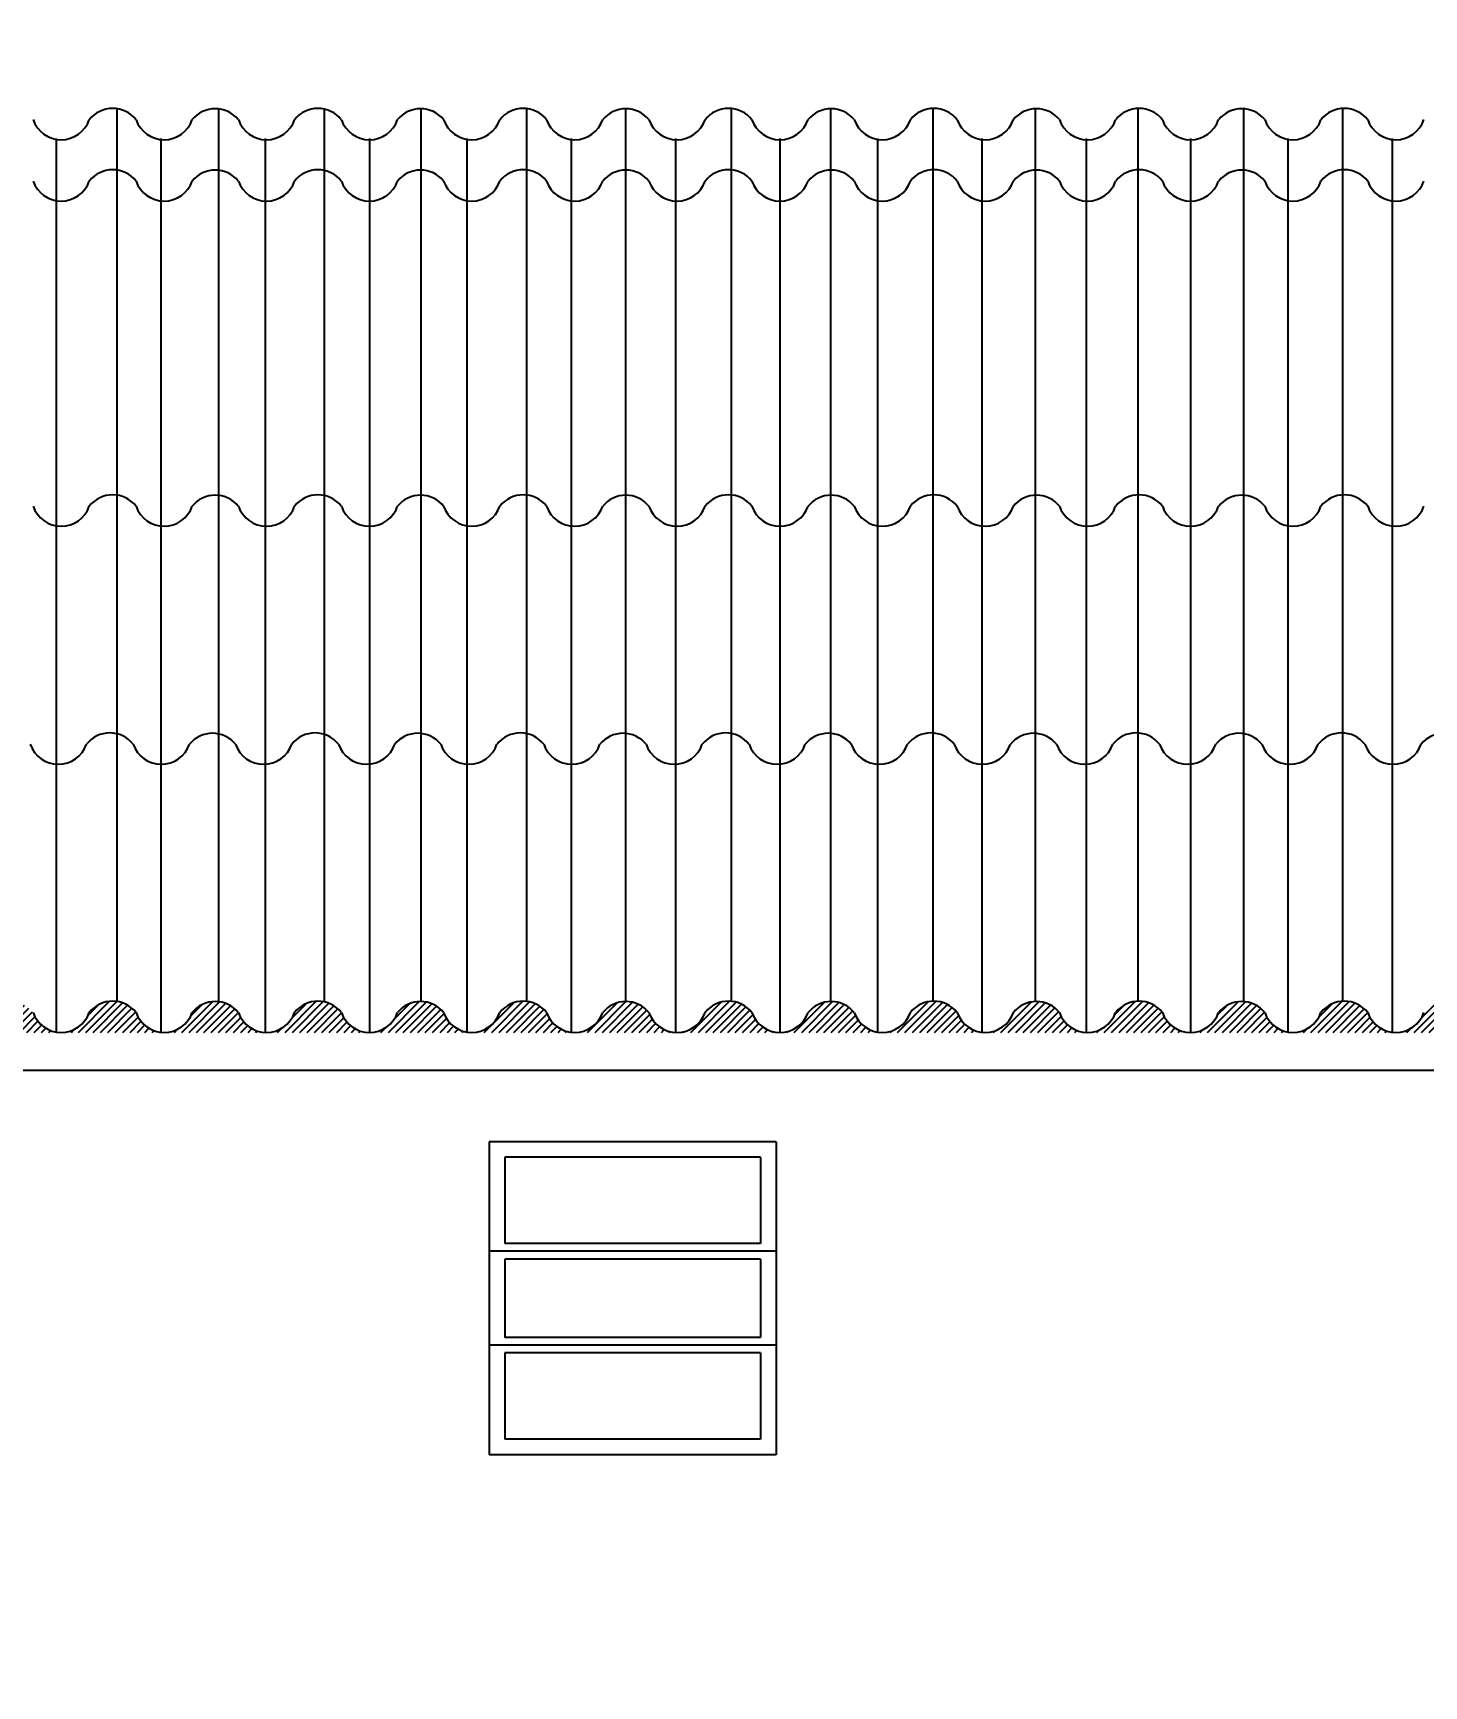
# Model space of a CAD drawing. Extents: x -49 to 264, y -41 to 22.
# Drawn here: x -35.495 to -32.83, y 11.173 to 14.341 of the extents above; entities that cross this region are included whole.
import ezdxf

# ---------------------------------------------------------------- set-up
doc = ezdxf.new("R2010")
doc.units = 0
doc.header["$LTSCALE"] = 20
doc.layers.get('0').update_dxf_attribs({"linetype": 'CONTINUOUS'})
doc.layers.get('DEFPOINTS').update_dxf_attribs({"linetype": 'CONTINUOUS'})
for name, color, linetype in [('COTA', 244, 'CONTINUOUS'), ('EQUIPAMENTOS', 1, 'CONTINUOUS'), ('JANELA', 1, 'CONTINUOUS'), ('PORTA', 1, 'CONTINUOUS'), ('VISTAL', 30, 'CONTINUOUS')]:
    doc.layers.add(name, color=color, linetype=linetype)
doc.styles.add('ROMANC', font='ROMANC.SHX')
doc.dimstyles.get("Standard").update_dxf_attribs({"dimtxt": 0.08, "dimasz": 0.12, "dimexe": 0.15, "dimexo": 0.0625, "dimgap": 0.04, "dimtad": 1, "dimzin": 0, "dimtxsty": 'ROMANC', "dimblk1": 'OBLIQUE', "dimblk2": 'OBLIQUE', "dimsah": 1, "dimcen": 0.09, "dimdle": 0.01, "dimclrd": 30, "dimclre": 30, "dimclrt": 244, "dimazin": 3, "dimtfac": 1, "dimtdec": 3, "dimtofl": 0, "dimtmove": 0, "dimatfit": 3, "dimtolj": 1, "dimtzin": 0})

# ---------------------------------------------------------------- blocks, each defined once
blk = doc.blocks.new('_OBLIQUE')
at = {"color": 0, "linetype": 'BYBLOCK'}
blk.add_line((-0.5, -0.5), (0.5, 0.5), dxfattribs=at)
blk = doc.blocks.new('*D275')
at = {"color": 30, "linetype": 'BYBLOCK'}
for p, q in [((11.7914, 13.0844), (12.4595, 13.0844)), ((12.3095, 13.0944), (12.3095, 10.9244)), ((11.7914, 10.9344), (12.4595, 10.9344)), ((-46.1743, 10.7419), (-46.1743, 9.2333)), ((-40.1743, 10.7419), (-40.1743, 9.2333)), ((-46.1843, 9.3833), (-40.1643, 9.3833))]:
    blk.add_line(p, q, dxfattribs=at)
at = {"layer": 'DEFPOINTS', "color": 0, "linetype": 'BYBLOCK'}
for p in [(22.4846, 17.9057), (22.6402, 17.9057), (6.4237, 15.5444), (8.1037, 15.5444), (8.1037, 15.5444), (22.6402, 15.4757), (11.4914, 13.0844), (11.4914, 10.9344), (12.3095, 10.9344), (-46.1743, 10.8044), (-40.1743, 10.8044), (-40.1743, 9.3833)]:
    blk.add_point(p, dxfattribs=at)
at = {"color": 30, "linetype": 'BYBLOCK', "xscale": 0.12, "yscale": 0.12, "zscale": 0.12}
for p, rotation in [((12.3095, 13.0844), 90), ((12.3095, 10.9344), 270), ((-46.1743, 9.3833), 180)]:
    blk.add_blockref('_OBLIQUE', p, dxfattribs=dict(at, rotation=rotation))
blk.add_blockref('_OBLIQUE', (-40.1743, 9.3833), dxfattribs=at)
at = {"color": 244, "linetype": 'BYBLOCK', "char_height": 0.08, "attachment_point": 5, "rotation": 90, "style": 'ROMANC'}
for s, insert in [('\\A1;2.43', (22.4046, 16.6907)), ('\\A1;2.15', (12.2295, 12.0094))]:
    blk.add_mtext(s, dxfattribs=dict(at, insert=insert))
at = {"color": 244, "linetype": 'BYBLOCK', "char_height": 0.08, "attachment_point": 5, "style": 'ROMANC'}
for s, insert in [('\\A1;1.68', (7.2637, 15.6244)), ('\\A1;6.00', (-43.1743, 9.4633))]:
    blk.add_mtext(s, dxfattribs=dict(at, insert=insert))
blk = doc.blocks.new('*D273')
at = {"color": 30, "linetype": 'BYBLOCK'}
for p, q in [((11.7914, 18.6744), (12.4551, 18.6744)), ((12.3051, 18.6844), (12.3051, 15.5344)), ((11.7914, 15.5444), (12.4551, 15.5444)), ((-40.3043, 10.8719), (-40.3043, 9.5133)), ((-43.1143, 9.6633), (-40.2943, 9.6633))]:
    blk.add_line(p, q, dxfattribs=at)
at = {"layer": 'DEFPOINTS', "color": 0, "linetype": 'BYBLOCK'}
for p in [(11.4914, 18.6744), (11.4914, 15.5444), (12.3051, 15.5444), (-43.1043, 10.9344), (-40.3043, 10.9344), (-40.3043, 9.6633)]:
    blk.add_point(p, dxfattribs=at)
at = {"color": 30, "linetype": 'BYBLOCK', "xscale": 0.12, "yscale": 0.12, "zscale": 0.12}
for p, rotation in [((12.3051, 18.6744), 90), ((12.3051, 15.5444), 270), ((-43.1043, 9.6633), 180)]:
    blk.add_blockref('_OBLIQUE', p, dxfattribs=dict(at, rotation=rotation))
blk.add_blockref('_OBLIQUE', (-40.3043, 9.6633), dxfattribs=at)
at = {"color": 244, "linetype": 'BYBLOCK', "insert": (12.2251, 17.1094), "char_height": 0.08, "attachment_point": 5, "rotation": 90, "style": 'ROMANC'}
blk.add_mtext('\\A1;3.13', dxfattribs=at)
at = {"color": 244, "linetype": 'BYBLOCK', "insert": (-41.7043, 9.7433), "char_height": 0.08, "attachment_point": 5, "style": 'ROMANC'}
blk.add_mtext('\\A1;2.80', dxfattribs=at)
blk = doc.blocks.new('*D274')
at = {"color": 30, "linetype": 'BYBLOCK'}
for p, q in [((17.7978, 15.4757), (17.7978, 16.0396)), ((17.6996, 15.4757), (17.6478, 15.4757)), ((11.7914, 15.4144), (12.4303, 15.4144)), ((12.2803, 15.4244), (12.2803, 13.2044)), ((17.6996, 15.4257), (17.6478, 15.4257)), ((17.7978, 15.4257), (17.7978, 15.4257)), ((11.7914, 13.2144), (12.4303, 13.2144)), ((-40.1743, 10.7419), (-40.1743, 9.5133)), ((-40.3143, 9.6633), (-40.1743, 9.6633)), ((-40.2393, 9.6633), (-40.1643, 9.4133)), ((-40.1643, 9.4133), (-39.8405, 9.4133))]:
    blk.add_line(p, q, dxfattribs=at)
at = {"layer": 'DEFPOINTS', "color": 0, "linetype": 'BYBLOCK'}
for p in [(17.7978, 15.4757), (17.9996, 15.4757), (11.4914, 15.4144), (17.9996, 15.4257), (11.4914, 13.2144), (12.2803, 13.2144), (-40.3043, 10.9344), (-40.1743, 10.8044), (-40.1743, 9.6633)]:
    blk.add_point(p, dxfattribs=at)
at = {"color": 30, "linetype": 'BYBLOCK', "xscale": 0.12, "yscale": 0.12, "zscale": 0.12}
for p, rotation in [((17.7978, 15.4757), 270), ((12.2803, 15.4144), 90), ((17.7978, 15.4257), 90), ((12.2803, 13.2144), 270), ((-40.3043, 9.6633), 180)]:
    blk.add_blockref('_OBLIQUE', p, dxfattribs=dict(at, rotation=rotation))
blk.add_blockref('_OBLIQUE', (-40.1743, 9.6633), dxfattribs=at)
at = {"color": 244, "linetype": 'BYBLOCK', "char_height": 0.08, "attachment_point": 5, "rotation": 90, "style": 'ROMANC'}
for s, insert in [('\\A1;{0.03}', (17.7178, 15.8777)), ('\\A1;2.20', (12.2003, 14.3144))]:
    blk.add_mtext(s, dxfattribs=dict(at, insert=insert))
at = {"color": 244, "linetype": 'BYBLOCK', "insert": (-40.1243, 9.3333), "char_height": 0.08, "attachment_point": 4, "style": 'ROMANC'}
blk.add_mtext('\\A1;0.13', dxfattribs=at)
blk = doc.blocks.new('*X31')
at = {"color": 0, "linetype": 'CONTINUOUS'}
for p, q in [((259.5419, -53.2256), (259.6012, -53.1663)), ((259.556, -53.2256), (259.6154, -53.1662)), ((259.5624, -53.1909), (259.5798, -53.1735)), ((259.5701, -53.2256), (259.6269, -53.1689)), ((259.5843, -53.2256), (259.6366, -53.1733)), ((259.5984, -53.2256), (259.645, -53.179)), ((259.6126, -53.2256), (259.6521, -53.1861)), ((259.7398, -53.2256), (259.7986, -53.1669)), ((259.754, -53.2256), (259.8126, -53.167)), ((259.7591, -53.1922), (259.7779, -53.1735)), ((259.7681, -53.2256), (259.824, -53.1697)), ((259.7823, -53.2256), (259.8337, -53.1742)), ((259.7964, -53.2256), (259.842, -53.18)), ((259.8106, -53.2256), (259.849, -53.1871)), ((259.9378, -53.2256), (259.9975, -53.166)), ((259.952, -53.2256), (260.011, -53.1666)), ((259.9533, -53.196), (259.9785, -53.1708)), ((259.9661, -53.2256), (260.0222, -53.1696)), ((259.9803, -53.2256), (260.0316, -53.1742)), ((259.9944, -53.2256), (260.0398, -53.1803)), ((260.0085, -53.2256), (260.0466, -53.1876)), ((260.1358, -53.2256), (260.1948, -53.1666)), ((260.1497, -53.1976), (260.1763, -53.171)), ((260.15, -53.2256), (260.2082, -53.1673)), ((260.1641, -53.2256), (260.2193, -53.1704)), ((260.1783, -53.2256), (260.2287, -53.1752)), ((260.1924, -53.2256), (260.2368, -53.1813)), ((260.3338, -53.2256), (260.3936, -53.1658)), ((260.3418, -53.2035), (260.3763, -53.169)), ((260.348, -53.2256), (260.4066, -53.167)), ((260.3621, -53.2256), (260.4174, -53.1703)), ((260.3762, -53.2256), (260.4266, -53.1753)), ((260.3904, -53.2256), (260.4345, -53.1815)), ((260.5318, -53.2256), (260.5909, -53.1665)), ((260.5344, -53.2089), (260.5739, -53.1694)), ((260.546, -53.2256), (260.6038, -53.1678)), ((260.5601, -53.2256), (260.6145, -53.1712)), ((260.5742, -53.2256), (260.6236, -53.1762)), ((260.5884, -53.2256), (260.6315, -53.1825)), ((260.7157, -53.2256), (260.7734, -53.1678)), ((260.7298, -53.2256), (260.7896, -53.1658)), ((260.7439, -53.2256), (260.8021, -53.1674)), ((260.7581, -53.2256), (260.8126, -53.1711)), ((260.7722, -53.2256), (260.8215, -53.1763)), ((260.7864, -53.2256), (260.8291, -53.1828)), ((260.9136, -53.2256), (260.971, -53.1683)), ((260.9278, -53.2256), (260.9869, -53.1665)), ((260.9419, -53.2256), (260.9993, -53.1683)), ((260.9561, -53.2256), (261.0097, -53.172)), ((260.9702, -53.2256), (261.0185, -53.1773)), ((260.9844, -53.2256), (261.0261, -53.1839)), ((259.6267, -53.2256), (259.6567, -53.1956)), ((259.6409, -53.2256), (259.6623, -53.2041)), ((259.655, -53.2256), (259.6692, -53.2114)), ((259.6691, -53.2256), (259.6773, -53.2175)), ((259.8247, -53.2256), (259.8535, -53.1968)), ((259.8388, -53.2256), (259.8593, -53.2052)), ((259.853, -53.2256), (259.8663, -53.2123)), ((259.8671, -53.2256), (259.8746, -53.2182)), ((259.9237, -53.2256), (259.9303, -53.219)), ((260.0227, -53.2256), (260.051, -53.1973)), ((260.0368, -53.2256), (260.0569, -53.2056)), ((260.051, -53.2256), (260.0639, -53.2126)), ((260.0651, -53.2256), (260.0723, -53.2184)), ((260.1217, -53.2256), (260.1292, -53.2181)), ((260.2065, -53.2256), (260.2432, -53.189)), ((260.2207, -53.2256), (260.2478, -53.1985)), ((260.2348, -53.2256), (260.2538, -53.2066)), ((260.249, -53.2256), (260.2611, -53.2135)), ((260.2631, -53.2256), (260.2696, -53.2191)), ((260.3197, -53.2256), (260.3311, -53.2142)), ((260.4045, -53.2256), (260.4407, -53.1895)), ((260.4187, -53.2256), (260.4454, -53.1989)), ((260.4328, -53.2256), (260.4514, -53.207)), ((260.447, -53.2256), (260.4587, -53.2138)), ((260.4611, -53.2256), (260.4673, -53.2194)), ((260.5177, -53.2256), (260.5338, -53.2094)), ((260.6025, -53.2256), (260.6373, -53.1909)), ((260.6167, -53.2256), (260.6422, -53.2001)), ((260.6308, -53.2256), (260.6484, -53.208)), ((260.6449, -53.2256), (260.6559, -53.2147)), ((260.8005, -53.2256), (260.8348, -53.1914)), ((260.8147, -53.2256), (260.8397, -53.2005)), ((260.8288, -53.2256), (260.846, -53.2084)), ((260.8429, -53.2256), (260.8536, -53.215)), ((260.9985, -53.2256), (261.0314, -53.1927)), ((261.0126, -53.2256), (261.0366, -53.2017)), ((261.0268, -53.2256), (261.0431, -53.2093)), ((261.0409, -53.2256), (261.0508, -53.2158)), ((259.5277, -53.2256), (259.5319, -53.2214)), ((259.6833, -53.2256), (259.6868, -53.2221)), ((259.6974, -53.2256), (259.6979, -53.2251)), ((259.7257, -53.2256), (259.7304, -53.2209)), ((259.8813, -53.2256), (259.8842, -53.2226)), ((259.9096, -53.2256), (259.9097, -53.2255)), ((260.0793, -53.2256), (260.082, -53.2228)), ((260.0934, -53.2256), (260.0936, -53.2255)), ((260.1075, -53.2256), (260.1078, -53.2254)), ((260.2773, -53.2256), (260.2796, -53.2233)), ((260.3055, -53.2256), (260.3061, -53.2251)), ((260.4752, -53.2256), (260.4774, -53.2235)), ((260.5035, -53.2256), (260.5042, -53.2249)), ((260.6591, -53.2256), (260.6647, -53.22)), ((260.6732, -53.2256), (260.675, -53.2239)), ((260.7015, -53.2256), (260.7027, -53.2244)), ((260.8571, -53.2256), (260.8624, -53.2202)), ((260.8712, -53.2256), (260.8728, -53.224)), ((260.8995, -53.2256), (260.9009, -53.2242)), ((261.0551, -53.2256), (261.0598, -53.2209)), ((261.0692, -53.2256), (261.0704, -53.2244))]:
    blk.add_line(p, q, dxfattribs=at)
blk = doc.blocks.new('*X30')
at = {"color": 0, "linetype": 'CONTINUOUS'}
for p, q in [((257.9721, -53.2256), (258.0318, -53.1659)), ((257.9853, -53.1982), (258.0135, -53.1701)), ((257.9862, -53.2256), (258.0451, -53.1667)), ((258.0004, -53.2256), (258.0561, -53.1698)), ((258.0145, -53.2256), (258.0655, -53.1746)), ((258.0287, -53.2256), (258.0735, -53.1807)), ((258.1701, -53.2256), (258.2291, -53.1666)), ((258.1814, -53.2002), (258.2112, -53.1703)), ((258.1842, -53.2256), (258.2423, -53.1675)), ((258.1984, -53.2256), (258.2533, -53.1707)), ((258.2125, -53.2256), (258.2626, -53.1755)), ((258.2266, -53.2256), (258.2705, -53.1817)), ((258.3539, -53.2256), (258.411, -53.1685)), ((258.3681, -53.2256), (258.4279, -53.1658)), ((258.3822, -53.2256), (258.4407, -53.1671)), ((258.3963, -53.2256), (258.4513, -53.1706)), ((258.4105, -53.2256), (258.4605, -53.1756)), ((258.4246, -53.2256), (258.4682, -53.182)), ((258.5519, -53.2256), (258.6086, -53.169)), ((258.5661, -53.2256), (258.6252, -53.1665)), ((258.5802, -53.2256), (258.6379, -53.1679)), ((258.5943, -53.2256), (258.6484, -53.1715)), ((258.6085, -53.2256), (258.6575, -53.1766)), ((258.6226, -53.2256), (258.6652, -53.183)), ((258.7499, -53.2256), (258.808, -53.1675)), ((258.764, -53.2256), (258.8238, -53.1658)), ((258.7782, -53.2256), (258.8362, -53.1676)), ((258.7923, -53.2256), (258.8465, -53.1714)), ((258.8065, -53.2256), (258.8553, -53.1767)), ((258.8206, -53.2256), (258.8629, -53.1833)), ((258.9479, -53.2256), (259.0055, -53.168)), ((258.962, -53.2256), (259.0211, -53.1666)), ((258.9762, -53.2256), (259.0333, -53.1685)), ((258.9903, -53.2256), (259.0436, -53.1723)), ((259.0045, -53.2256), (259.0524, -53.1777)), ((259.0186, -53.2256), (259.0599, -53.1843)), ((259.1459, -53.2256), (259.2047, -53.1668)), ((259.16, -53.2256), (259.2197, -53.166)), ((259.1737, -53.1836), (259.176, -53.1814)), ((259.1742, -53.2256), (259.2316, -53.1682)), ((259.1883, -53.2256), (259.2416, -53.1723)), ((259.2024, -53.2256), (259.2502, -53.1779)), ((259.2166, -53.2256), (259.2575, -53.1847)), ((259.3439, -53.2256), (259.4022, -53.1673)), ((259.358, -53.2256), (259.4169, -53.1667)), ((259.3675, -53.1878), (259.3769, -53.1784)), ((259.3722, -53.2256), (259.4287, -53.1691)), ((259.3863, -53.2256), (259.4387, -53.1732)), ((259.4004, -53.2256), (259.4472, -53.1788)), ((259.4146, -53.2256), (259.4545, -53.1857)), ((257.9579, -53.2256), (257.9658, -53.2177)), ((258.0428, -53.2256), (258.0801, -53.1883)), ((258.0569, -53.2256), (258.0847, -53.1979)), ((258.0711, -53.2256), (258.0906, -53.2061)), ((258.0852, -53.2256), (258.0977, -53.2131)), ((258.0994, -53.2256), (258.1062, -53.2188)), ((258.1559, -53.2256), (258.165, -53.2165)), ((258.2408, -53.2256), (258.2767, -53.1897)), ((258.2549, -53.2256), (258.2815, -53.1991)), ((258.2691, -53.2256), (258.2875, -53.2071)), ((258.2832, -53.2256), (258.2949, -53.2139)), ((258.2974, -53.2256), (258.3035, -53.2195)), ((258.4388, -53.2256), (258.4742, -53.1902)), ((258.4529, -53.2256), (258.479, -53.1995)), ((258.4671, -53.2256), (258.4852, -53.2075)), ((258.4812, -53.2256), (258.4926, -53.2142)), ((258.6368, -53.2256), (258.6708, -53.1915)), ((258.6509, -53.2256), (258.6758, -53.2007)), ((258.665, -53.2256), (258.6822, -53.2085)), ((258.6792, -53.2256), (258.6897, -53.2151)), ((258.8348, -53.2256), (258.8683, -53.192)), ((258.8489, -53.2256), (258.8734, -53.2011)), ((258.863, -53.2256), (258.8798, -53.2089)), ((258.8772, -53.2256), (258.8874, -53.2154)), ((259.0327, -53.2256), (259.065, -53.1933)), ((259.0469, -53.2256), (259.0703, -53.2022)), ((259.061, -53.2256), (259.0768, -53.2098)), ((259.0752, -53.2256), (259.0846, -53.2161)), ((259.2307, -53.2256), (259.2625, -53.1938)), ((259.2449, -53.2256), (259.2678, -53.2026)), ((259.259, -53.2256), (259.2745, -53.2102)), ((259.2732, -53.2256), (259.2823, -53.2164)), ((259.4287, -53.2256), (259.4592, -53.1951)), ((259.4429, -53.2256), (259.4647, -53.2037)), ((259.457, -53.2256), (259.4715, -53.2111)), ((259.4711, -53.2256), (259.4796, -53.2172)), ((257.9438, -53.2256), (257.944, -53.2254)), ((258.1135, -53.2256), (258.1161, -53.2231)), ((258.1276, -53.2256), (258.1277, -53.2256)), ((258.1418, -53.2256), (258.1421, -53.2253)), ((258.3115, -53.2256), (258.3136, -53.2235)), ((258.3398, -53.2256), (258.3405, -53.2249)), ((258.4953, -53.2256), (258.5013, -53.2197)), ((258.5095, -53.2256), (258.5114, -53.2237)), ((258.5378, -53.2256), (258.5387, -53.2247)), ((258.6933, -53.2256), (258.6986, -53.2203)), ((258.7075, -53.2256), (258.709, -53.2241)), ((258.7358, -53.2256), (258.7373, -53.2241)), ((258.8913, -53.2256), (258.8964, -53.2206)), ((258.9055, -53.2256), (258.9068, -53.2242)), ((258.9337, -53.2256), (258.9355, -53.2238)), ((259.0893, -53.2256), (259.0938, -53.2212)), ((259.1035, -53.2256), (259.1045, -53.2246)), ((259.1317, -53.2256), (259.1343, -53.223)), ((259.2873, -53.2256), (259.2915, -53.2214)), ((259.3014, -53.2256), (259.3023, -53.2247)), ((259.3297, -53.2256), (259.3327, -53.2226)), ((259.4853, -53.2256), (259.489, -53.2219)), ((259.4994, -53.2256), (259.5, -53.225))]:
    blk.add_line(p, q, dxfattribs=at)
blk = doc.blocks.new('*X29')
at = {"color": 0, "linetype": 'CONTINUOUS'}
for p, q in [((256.3882, -53.2256), (256.4457, -53.1681)), ((256.4023, -53.2256), (256.4621, -53.1658)), ((256.4164, -53.2256), (256.4747, -53.1673)), ((256.4306, -53.2256), (256.4853, -53.1709)), ((256.4447, -53.2256), (256.4943, -53.176)), ((256.4589, -53.2256), (256.502, -53.1825)), ((256.5862, -53.2256), (256.6432, -53.1686)), ((256.6003, -53.2256), (256.6594, -53.1665)), ((256.6144, -53.2256), (256.6719, -53.1681)), ((256.6286, -53.2256), (256.6824, -53.1718)), ((256.6427, -53.2256), (256.6913, -53.177)), ((256.6569, -53.2256), (256.699, -53.1835)), ((256.7841, -53.2256), (256.8426, -53.1672)), ((256.7983, -53.2256), (256.858, -53.1659)), ((256.8124, -53.2256), (256.8702, -53.1678)), ((256.8266, -53.2256), (256.8804, -53.1718)), ((256.8407, -53.2256), (256.8892, -53.1771)), ((256.8549, -53.2256), (256.8966, -53.1838)), ((256.9821, -53.2256), (257.04, -53.1677)), ((256.9963, -53.2256), (257.0553, -53.1666)), ((257.0104, -53.2256), (257.0673, -53.1687)), ((257.0246, -53.2256), (257.0775, -53.1727)), ((257.0387, -53.2256), (257.0862, -53.1781)), ((257.0528, -53.2256), (257.0936, -53.1848)), ((257.1801, -53.2256), (257.2392, -53.1666)), ((257.1943, -53.2256), (257.2538, -53.1661)), ((257.2034, -53.1882), (257.2149, -53.1767)), ((257.2084, -53.2256), (257.2656, -53.1684)), ((257.2225, -53.2256), (257.2755, -53.1727)), ((257.2367, -53.2256), (257.284, -53.1783)), ((257.2508, -53.2256), (257.2912, -53.1852)), ((257.3781, -53.2256), (257.4366, -53.1671)), ((257.3923, -53.2256), (257.451, -53.1668)), ((257.4002, -53.1893), (257.4136, -53.176)), ((257.4064, -53.2256), (257.4627, -53.1693)), ((257.4205, -53.2256), (257.4726, -53.1736)), ((257.4347, -53.2256), (257.481, -53.1793)), ((257.4488, -53.2256), (257.4882, -53.1862)), ((257.5761, -53.2256), (257.6356, -53.1661)), ((257.5902, -53.2256), (257.6495, -53.1663)), ((257.5949, -53.1927), (257.6152, -53.1724)), ((257.6044, -53.2256), (257.6609, -53.1691)), ((257.6185, -53.2256), (257.6705, -53.1736)), ((257.6327, -53.2256), (257.6788, -53.1795)), ((257.6468, -53.2256), (257.6858, -53.1866)), ((257.7741, -53.2256), (257.8329, -53.1668)), ((257.7882, -53.2256), (257.8467, -53.1671)), ((257.7915, -53.194), (257.8131, -53.1724)), ((257.8024, -53.2256), (257.858, -53.17)), ((257.8165, -53.2256), (257.8676, -53.1745)), ((257.8307, -53.2256), (257.8758, -53.1805)), ((257.8448, -53.2256), (257.8827, -53.1877)), ((256.473, -53.2256), (256.5078, -53.1909)), ((256.4872, -53.2256), (256.5127, -53.2001)), ((256.5013, -53.2256), (256.5189, -53.208)), ((256.5154, -53.2256), (256.5264, -53.2147)), ((256.671, -53.2256), (256.7044, -53.1922)), ((256.6851, -53.2256), (256.7095, -53.2012)), ((256.6993, -53.2256), (256.7159, -53.209)), ((256.7134, -53.2256), (256.7236, -53.2155)), ((256.869, -53.2256), (256.9019, -53.1927)), ((256.8831, -53.2256), (256.9071, -53.2017)), ((256.8973, -53.2256), (256.9136, -53.2093)), ((256.9114, -53.2256), (256.9213, -53.2158)), ((257.067, -53.2256), (257.0986, -53.194)), ((257.0811, -53.2256), (257.104, -53.2028)), ((257.0953, -53.2256), (257.1106, -53.2103)), ((257.1094, -53.2256), (257.1185, -53.2165)), ((257.265, -53.2256), (257.2961, -53.1945)), ((257.2791, -53.2256), (257.3015, -53.2032)), ((257.2933, -53.2256), (257.3082, -53.2106)), ((257.3074, -53.2256), (257.3162, -53.2168)), ((257.463, -53.2256), (257.4928, -53.1957)), ((257.4771, -53.2256), (257.4984, -53.2043)), ((257.4912, -53.2256), (257.5053, -53.2115)), ((257.5054, -53.2256), (257.5135, -53.2176)), ((257.661, -53.2256), (257.6904, -53.1962)), ((257.6751, -53.2256), (257.696, -53.2047)), ((257.6892, -53.2256), (257.703, -53.2119)), ((257.7034, -53.2256), (257.7112, -53.2178)), ((257.8589, -53.2256), (257.8871, -53.1974)), ((257.8731, -53.2256), (257.893, -53.2057)), ((257.8872, -53.2256), (257.9001, -53.2128)), ((257.9014, -53.2256), (257.9085, -53.2185)), ((256.374, -53.2256), (256.375, -53.2246)), ((256.5296, -53.2256), (256.5352, -53.22)), ((256.5437, -53.2256), (256.5454, -53.2239)), ((256.572, -53.2256), (256.5732, -53.2244)), ((256.7276, -53.2256), (256.7326, -53.2206)), ((256.7417, -53.2256), (256.743, -53.2243)), ((256.77, -53.2256), (256.7719, -53.2237)), ((256.9256, -53.2256), (256.9303, -53.2209)), ((256.9397, -53.2256), (256.9409, -53.2244)), ((256.968, -53.2256), (256.9702, -53.2235)), ((257.1236, -53.2256), (257.1277, -53.2214)), ((257.1377, -53.2256), (257.1385, -53.2248)), ((257.166, -53.2256), (257.1691, -53.2225)), ((257.3215, -53.2256), (257.3255, -53.2216)), ((257.3357, -53.2256), (257.3364, -53.2249)), ((257.364, -53.2256), (257.3675, -53.2221)), ((257.5195, -53.2256), (257.523, -53.2222)), ((257.5337, -53.2256), (257.5337, -53.2256)), ((257.562, -53.2256), (257.5669, -53.2207)), ((257.7175, -53.2256), (257.7208, -53.2224)), ((257.7317, -53.2256), (257.732, -53.2253)), ((257.76, -53.2256), (257.7655, -53.22)), ((257.9155, -53.2256), (257.9182, -53.2229)), ((257.9297, -53.2256), (257.9298, -53.2255))]:
    blk.add_line(p, q, dxfattribs=at)

msp = doc.modelspace()

# ---------------------------------------------------------------- linework, layer by layer
at = {"color": 30, "linetype": 'BYBLOCK'}
msp.add_line((-34.2064, 11.6163), (-34.2107, 11.6163), dxfattribs=at)
at = {"layer": 'DEFPOINTS', "color": 30, "linetype": 'BYBLOCK'}
for p in [(-34.2689, 11.6163), (-34.2607, 11.6163)]:
    msp.add_point(p, dxfattribs=at)
at = {"layer": 'EQUIPAMENTOS', "color": 30, "linetype": 'CONTINUOUS'}
for p, q in [((-35.4505, 14.1392), (-35.4505, 14.0563)), ((-35.2505, 14.1392), (-35.2505, 14.0563)), ((-35.0505, 14.1392), (-35.0505, 14.0563)), ((-34.8505, 14.1392), (-34.8505, 14.0563)), ((-34.6639, 14.1392), (-34.6639, 14.0563)), ((-34.4639, 14.1392), (-34.4639, 14.0563)), ((-34.2639, 14.1392), (-34.2639, 14.0563)), ((-34.0639, 14.1392), (-34.0639, 14.0563)), ((-33.8772, 14.1392), (-33.8772, 14.0563)), ((-33.6772, 14.1392), (-33.6772, 14.0563)), ((-33.4772, 14.1392), (-33.4772, 14.0563)), ((-33.2772, 14.1392), (-33.2772, 14.0563)), ((-33.0905, 14.1392), (-33.0905, 14.0563)), ((-32.8905, 14.1392), (-32.8905, 14.0563))]:
    msp.add_line(p, q, dxfattribs=at)
at = {"layer": 'EQUIPAMENTOS', "color": 244, "linetype": 'CONTINUOUS'}
for p, q in [((-35.4505, 14.0563), (-35.4505, 12.4258)), ((-35.2505, 14.0563), (-35.2505, 12.4258)), ((-35.0505, 14.0563), (-35.0505, 12.4258)), ((-34.8505, 14.0563), (-34.8505, 12.4258)), ((-34.6639, 14.0563), (-34.6639, 12.4258)), ((-34.4639, 14.0563), (-34.4639, 12.4258)), ((-34.2639, 14.0563), (-34.2639, 12.4258)), ((-34.0639, 14.0563), (-34.0639, 12.4258)), ((-33.8772, 14.0563), (-33.8772, 12.4258)), ((-33.6772, 14.0563), (-33.6772, 12.4258)), ((-33.4772, 14.0563), (-33.4772, 12.4258)), ((-33.2772, 14.0563), (-33.2772, 12.4258)), ((-33.0905, 14.0563), (-33.0905, 12.4258)), ((-32.8905, 14.0563), (-32.8905, 12.4258))]:
    msp.add_line(p, q, dxfattribs=at)
at = {"layer": 'EQUIPAMENTOS', "color": 30, "linetype": 'CONTINUOUS'}
for centre, start, end in [((-35.3425, 14.1397), 90, 141.7778), ((-35.3425, 14.1397), 38.2222, 90), ((-35.1459, 14.139), 90, 140.7505), ((-35.1459, 14.139), 39.2495, 90), ((-34.9492, 14.1397), 90, 141.7778), ((-34.9492, 14.1397), 38.2222, 90), ((-34.7525, 14.139), 90, 140.7505), ((-34.7525, 14.139), 39.2495, 90), ((-34.5558, 14.1397), 90, 141.7778), ((-34.5558, 14.1397), 38.2222, 90), ((-34.3592, 14.139), 90, 140.7505), ((-34.3592, 14.139), 39.2495, 90), ((-34.1625, 14.1397), 90, 141.7778), ((-34.1625, 14.1397), 38.2222, 90), ((-33.9658, 14.139), 90, 140.7505), ((-33.9658, 14.139), 39.2495, 90), ((-33.7692, 14.1397), 90, 141.7778), ((-33.7692, 14.1397), 38.2222, 90), ((-33.5725, 14.139), 90, 140.7505), ((-33.5725, 14.139), 39.2495, 90), ((-33.3758, 14.1397), 90, 141.7778), ((-33.3758, 14.1397), 38.2222, 90), ((-33.1791, 14.139), 90, 140.7505), ((-33.1791, 14.139), 39.2495, 90), ((-32.9825, 14.1397), 90, 141.7778), ((-32.9825, 14.1397), 38.2222, 90), ((-35.4412, 14.1936), 199.0079, 340.8903), ((-35.2439, 14.1936), 199.1097, 340.9921), ((-35.0478, 14.1936), 199.0079, 340.8903), ((-34.8505, 14.1936), 199.1097, 340.9921), ((-34.6545, 14.1936), 199.0079, 340.8903), ((-34.4572, 14.1936), 199.1097, 340.9921), ((-34.2611, 14.1936), 199.0079, 340.8903), ((-34.0639, 14.1936), 199.1097, 340.9921), ((-33.8678, 14.1936), 199.0079, 340.8903), ((-33.6705, 14.1936), 199.1097, 340.9921), ((-33.4745, 14.1936), 199.0079, 340.8903), ((-33.2772, 14.1936), 199.1097, 340.9921), ((-33.0811, 14.1936), 199.0079, 340.8903), ((-32.8838, 14.1936), 199.1097, 340.9921), ((-35.3425, 14.0221), 90, 141.7778), ((-35.3425, 14.0221), 38.2222, 90), ((-35.1459, 14.0214), 90, 140.7505), ((-35.1459, 14.0214), 39.2495, 90), ((-34.9492, 14.0221), 90, 141.7778), ((-34.9492, 14.0221), 38.2222, 90), ((-34.7525, 14.0214), 90, 140.7505), ((-34.7525, 14.0214), 39.2495, 90), ((-34.5558, 14.0221), 90, 141.7778), ((-34.5558, 14.0221), 38.2222, 90), ((-34.3592, 14.0214), 90, 140.7505), ((-34.3592, 14.0214), 39.2495, 90), ((-34.1625, 14.0221), 90, 141.7778), ((-34.1625, 14.0221), 38.2222, 90), ((-33.9658, 14.0214), 90, 140.7505), ((-33.9658, 14.0214), 39.2495, 90), ((-33.7692, 14.0221), 90, 141.7778), ((-33.7692, 14.0221), 38.2222, 90), ((-33.5725, 14.0214), 90, 140.7505), ((-33.5725, 14.0214), 39.2495, 90), ((-33.3758, 14.0221), 90, 141.7778), ((-33.3758, 14.0221), 38.2222, 90), ((-33.1791, 14.0214), 90, 140.7505), ((-33.1791, 14.0214), 39.2495, 90), ((-32.9825, 14.0221), 90, 141.7778), ((-32.9825, 14.0221), 38.2222, 90), ((-35.4412, 14.076), 199.0079, 340.8903), ((-35.2439, 14.076), 199.1097, 340.9921), ((-35.0478, 14.076), 199.0079, 340.8903), ((-34.8505, 14.076), 199.1097, 340.9921), ((-34.6545, 14.076), 199.0079, 340.8903), ((-34.4572, 14.076), 199.1097, 340.9921), ((-34.2611, 14.076), 199.0079, 340.8903), ((-34.0639, 14.076), 199.1097, 340.9921), ((-33.8678, 14.076), 199.0079, 340.8903), ((-33.6705, 14.076), 199.1097, 340.9921), ((-33.4745, 14.076), 199.0079, 340.8903), ((-33.2772, 14.076), 199.1097, 340.9921), ((-33.0811, 14.076), 199.0079, 340.8903), ((-32.8838, 14.076), 199.1097, 340.9921)]:
    msp.add_arc(centre, 0.057, start, end, dxfattribs=at)
at = {"layer": 'EQUIPAMENTOS', "color": 244, "linetype": 'CONTINUOUS'}
for centre, start, end in [((-35.4412, 13.4529), 199.0079, 340.8903), ((-35.3425, 13.399), 90, 141.7778), ((-35.3425, 13.399), 38.2222, 90), ((-35.2439, 13.4529), 199.1097, 340.9921), ((-35.1459, 13.3983), 90, 140.7505), ((-35.1459, 13.3983), 39.2495, 90), ((-35.0478, 13.4529), 199.0079, 340.8903), ((-34.9492, 13.399), 90, 141.7778), ((-34.9492, 13.399), 38.2222, 90), ((-34.8505, 13.4529), 199.1097, 340.9921), ((-34.7525, 13.3983), 90, 140.7505), ((-34.7525, 13.3983), 39.2495, 90), ((-34.6545, 13.4529), 199.0079, 340.8903), ((-34.5558, 13.399), 90, 141.7778), ((-34.5558, 13.399), 38.2222, 90), ((-34.4572, 13.4529), 199.1097, 340.9921), ((-34.3592, 13.3983), 90, 140.7505), ((-34.3592, 13.3983), 39.2495, 90), ((-34.2611, 13.4529), 199.0079, 340.8903), ((-34.1625, 13.399), 90, 141.7778), ((-34.1625, 13.399), 38.2222, 90), ((-34.0639, 13.4529), 199.1097, 340.9921), ((-33.9658, 13.3983), 90, 140.7505), ((-33.9658, 13.3983), 39.2495, 90), ((-33.8678, 13.4529), 199.0079, 340.8903), ((-33.7692, 13.399), 90, 141.7778), ((-33.7692, 13.399), 38.2222, 90), ((-33.6705, 13.4529), 199.1097, 340.9921), ((-33.5725, 13.3983), 90, 140.7505), ((-33.5725, 13.3983), 39.2495, 90), ((-33.4745, 13.4529), 199.0079, 340.8903), ((-33.3758, 13.399), 90, 141.7778), ((-33.3758, 13.399), 38.2222, 90), ((-33.2772, 13.4529), 199.1097, 340.9921), ((-33.1791, 13.3983), 90, 140.7505), ((-33.1791, 13.3983), 39.2495, 90), ((-33.0811, 13.4529), 199.0079, 340.8903), ((-32.9825, 13.399), 90, 141.7778), ((-32.9825, 13.399), 38.2222, 90), ((-32.8838, 13.4529), 199.1097, 340.9921), ((-35.348, 12.9427), 90, 141.7778), ((-35.348, 12.9427), 38.2222, 90), ((-35.1513, 12.942), 90, 140.7505), ((-35.1513, 12.942), 39.2495, 90), ((-34.9547, 12.9427), 90, 141.7778), ((-34.9547, 12.9427), 38.2222, 90), ((-34.758, 12.942), 90, 140.7505), ((-34.758, 12.942), 39.2495, 90), ((-34.5613, 12.9427), 90, 141.7778), ((-34.5613, 12.9427), 38.2222, 90), ((-34.3646, 12.942), 90, 140.7505), ((-34.3646, 12.942), 39.2495, 90), ((-34.168, 12.9427), 90, 141.7778), ((-34.168, 12.9427), 38.2222, 90), ((-33.9713, 12.942), 90, 140.7505), ((-33.9713, 12.942), 39.2495, 90), ((-33.7746, 12.9427), 90, 141.7778), ((-33.7746, 12.9427), 38.2222, 90), ((-33.578, 12.942), 90, 140.7505), ((-33.578, 12.942), 39.2495, 90), ((-33.3813, 12.9427), 90, 141.7778), ((-33.3813, 12.9427), 38.2222, 90), ((-33.1846, 12.942), 90, 140.7505), ((-33.1846, 12.942), 39.2495, 90), ((-32.9879, 12.9427), 90, 141.7778), ((-32.9879, 12.9427), 38.2222, 90), ((-32.7913, 12.942), 90, 140.7505), ((-35.4466, 12.9966), 199.0079, 340.8903), ((-35.2494, 12.9966), 199.1097, 340.9921), ((-35.0533, 12.9966), 199.0079, 340.8903), ((-34.856, 12.9966), 199.1097, 340.9921), ((-34.66, 12.9966), 199.0079, 340.8903), ((-34.4627, 12.9966), 199.1097, 340.9921), ((-34.2666, 12.9966), 199.0079, 340.8903), ((-34.0693, 12.9966), 199.1097, 340.9921), ((-33.8733, 12.9966), 199.0079, 340.8903), ((-33.676, 12.9966), 199.1097, 340.9921), ((-33.4799, 12.9966), 199.0079, 340.8903), ((-33.2826, 12.9966), 199.1097, 340.9921), ((-33.0866, 12.9966), 199.0079, 340.8903), ((-32.8893, 12.9966), 199.1097, 340.9921)]:
    msp.add_arc(centre, 0.057, start, end, dxfattribs=at)
at = {"layer": 'EQUIPAMENTOS', "color": 1, "linetype": 'CONTINUOUS'}
for centre, start, end in [((-35.3425, 12.4286), 90, 141.7778), ((-35.3425, 12.4286), 38.2222, 90), ((-35.1459, 12.4279), 90, 140.7505), ((-35.1459, 12.4279), 39.2495, 90), ((-34.9492, 12.4286), 90, 141.7778), ((-34.9492, 12.4286), 38.2222, 90), ((-34.7525, 12.4279), 90, 140.7505), ((-34.7525, 12.4279), 39.2495, 90), ((-34.5558, 12.4286), 90, 141.7778), ((-34.5558, 12.4286), 38.2222, 90), ((-34.3592, 12.4279), 90, 140.7505), ((-34.3592, 12.4279), 39.2495, 90), ((-34.1625, 12.4286), 90, 141.7778), ((-34.1625, 12.4286), 38.2222, 90), ((-33.9658, 12.4279), 90, 140.7505), ((-33.9658, 12.4279), 39.2495, 90), ((-33.7692, 12.4286), 90, 141.7778), ((-33.7692, 12.4286), 38.2222, 90), ((-33.5725, 12.4279), 90, 140.7505), ((-33.5725, 12.4279), 39.2495, 90), ((-33.3758, 12.4286), 90, 141.7778), ((-33.3758, 12.4286), 38.2222, 90), ((-33.1791, 12.4279), 90, 140.7505), ((-33.1791, 12.4279), 39.2495, 90), ((-32.9825, 12.4286), 90, 141.7778), ((-32.9825, 12.4286), 38.2222, 90), ((-35.4412, 12.4826), 199.0079, 340.8903), ((-35.2439, 12.4826), 199.1097, 340.9921), ((-35.0478, 12.4826), 199.0079, 340.8903), ((-34.8505, 12.4826), 199.1097, 340.9921), ((-34.6545, 12.4826), 199.0079, 340.8903), ((-34.4572, 12.4826), 199.1097, 340.9921), ((-34.2611, 12.4826), 199.0079, 340.8903), ((-34.0639, 12.4826), 199.1097, 340.9921), ((-33.8678, 12.4826), 199.0079, 340.8903), ((-33.6705, 12.4826), 199.1097, 340.9921), ((-33.4745, 12.4826), 199.0079, 340.8903), ((-33.2772, 12.4826), 199.1097, 340.9921), ((-33.0811, 12.4826), 199.0079, 340.8903), ((-32.8838, 12.4826), 199.1097, 340.9921)]:
    msp.add_arc(centre, 0.057, start, end, dxfattribs=at)
at = {"layer": 'JANELA', "color": 1, "linetype": 'CONTINUOUS'}
msp.add_line((-37.9167, 12.3535), (-28.8912, 12.3536), dxfattribs=at)
at = {"layer": 'JANELA', "color": 30, "linetype": 'CONTINUOUS'}
for p, q in [((-34.0712, 12.2163), (-34.6212, 12.2163)), ((-34.1012, 12.1863), (-34.5912, 12.1863)), ((-34.0712, 12.0063), (-34.6212, 12.0063)), ((-34.1012, 12.0213), (-34.5912, 12.0213)), ((-34.1012, 11.9913), (-34.5912, 11.9913)), ((-34.0712, 11.8263), (-34.6212, 11.8263)), ((-34.1012, 11.8413), (-34.5912, 11.8413)), ((-34.1012, 11.8113), (-34.5912, 11.8113)), ((-34.1012, 11.6463), (-34.5912, 11.6463)), ((-34.0712, 11.6163), (-34.6212, 11.6163))]:
    msp.add_line(p, q, dxfattribs=at)
at = {"layer": 'PORTA', "color": 30, "linetype": 'CONTINUOUS'}
for p, q in [((-34.6212, 12.2163), (-34.6212, 11.6163)), ((-34.6212, 12.2163), (-34.6212, 11.6163)), ((-34.0712, 12.2163), (-34.0712, 11.6163)), ((-34.5912, 12.1863), (-34.5912, 12.0213)), ((-34.1012, 12.1863), (-34.1012, 12.0213)), ((-34.5912, 11.9913), (-34.5912, 11.8413)), ((-34.1012, 11.9913), (-34.1012, 11.8413)), ((-34.5912, 11.8113), (-34.5912, 11.6463)), ((-34.1012, 11.8113), (-34.1012, 11.6463))]:
    msp.add_line(p, q, dxfattribs=at)
at = {"layer": 'VISTAL', "color": 1, "linetype": 'CONTINUOUS'}
for p, q in [((-35.3346, 14.196), (-35.3346, 12.4849)), ((-35.1399, 14.196), (-35.1399, 12.4849)), ((-34.9373, 14.196), (-34.9373, 12.4849)), ((-34.7522, 14.196), (-34.7522, 12.4849)), ((-34.5496, 14.196), (-34.5496, 12.4849)), ((-34.3597, 14.196), (-34.3597, 12.4849)), ((-34.1571, 14.196), (-34.1571, 12.4849)), ((-33.9672, 14.196), (-33.9672, 12.4849)), ((-33.7709, 14.196), (-33.7709, 12.4849)), ((-33.5746, 14.196), (-33.5746, 12.4849)), ((-33.3784, 14.196), (-33.3784, 12.4849)), ((-33.1758, 14.196), (-33.1758, 12.4849)), ((-32.9859, 14.196), (-32.9859, 12.4849))]:
    msp.add_line(p, q, dxfattribs=at)

# ---------------------------------------------------------------- block references
at = {"layer": 'VISTAL', "color": 30, "linetype": 'CONTINUOUS'}
for name in ['*X29', '*X30', '*X31']:
    msp.add_blockref(name, (-292.9843, 65.6514), dxfattribs=at)

# ---------------------------------------------------------------- dimensions: what is measured, and where the dimension line sits
at = {"layer": 'COTA', "linetype": 'CONTINUOUS'}
for base, p1, p2, picture, middle in [((-40.3043, 9.6633), (-43.1043, 10.9344), (-40.3043, 10.9344), '*D273', (-41.7043, 9.7433)), ((-40.1743, 9.6633), (-40.3043, 10.9344), (-40.1743, 10.8044), '*D274', (-40.1243, 9.3333))]:
    dim = msp.add_linear_dim(base=base, p1=p1, p2=p2, dimstyle='STANDARD', override={"dimse1": 1}, dxfattribs=at)
    dim.commit()
    dim.dimension.update_dxf_attribs({"geometry": picture, "text_midpoint": middle})
dim = msp.add_linear_dim(base=(-40.1743, 9.3833), p1=(-46.1743, 10.8044), p2=(-40.1743, 10.8044), dimstyle='STANDARD', dxfattribs=at)
dim.commit()
dim.dimension.update_dxf_attribs({"geometry": '*D275', "text_midpoint": (-43.1743, 9.4633)})
at = {"layer": 'VISTAL', "color": 30, "linetype": 'CONTINUOUS'}
for base, p1, p2, picture, middle, set_off in [((12.9773, 15.5444), (12.1637, 18.6744), (12.1637, 15.5444), '*D273', (12.8973, 17.1094), (0.6723, 0)), ((12.9817, 10.9344), (12.1637, 13.0844), (12.1637, 10.9344), '*D275', (12.9017, 12.0094), (0.6723, 0)), ((12.9786, 13.2144), (12.1897, 15.4144), (12.1897, 13.2144), '*D274', (12.8986, 14.3144), (0.6983, 0))]:
    dim = msp.add_linear_dim(base=base, p1=p1, p2=p2, angle=90, dimstyle='STANDARD', override={"dimexo": 0.3}, dxfattribs=at)
    dim.commit()
    dim.dimension.update_dxf_attribs({"geometry": picture, "text_midpoint": middle, "insert": set_off})
dim = msp.add_linear_dim(base=(8.1037, 15.5444), p1=(6.4237, 15.5444), p2=(8.1037, 15.5444), dimstyle='STANDARD', override={"dimexo": 0.3, "dimse1": 1, "dimse2": 1, "dimsd1": 1, "dimsd2": 1}, dxfattribs=at)
dim.commit()
dim.dimension.update_dxf_attribs({"geometry": '*D275', "text_midpoint": (7.2637, 15.6244)})
dim = msp.add_linear_dim(base=(17.7978, 15.4757), p1=(17.9996, 15.4257), p2=(17.9996, 15.4757), angle=90, text='{0.03}', dimstyle='STANDARD', override={"dimexo": 0.3}, dxfattribs=at)
dim.commit()
dim.dimension.update_dxf_attribs({"geometry": '*D274', "text_midpoint": (17.7178, 15.8777)})

doc.saveas('drawing.dxf')
